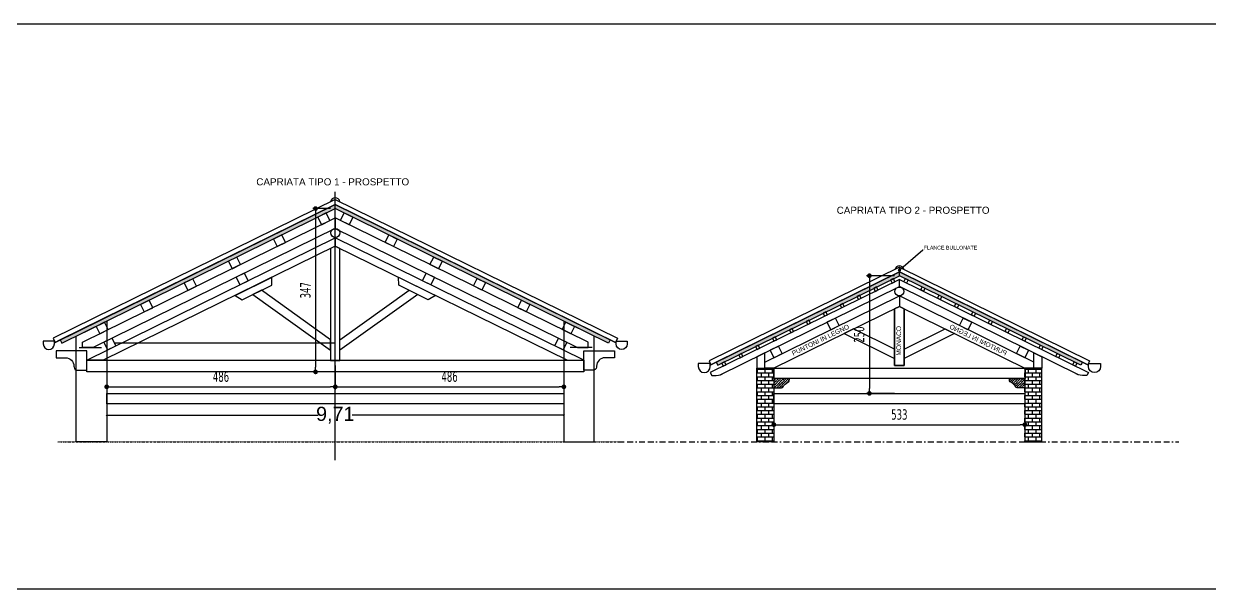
# Model space of a CAD drawing. Header units: millimetres. Extents: x 1607 to 8094, y 411 to 16262.
# Drawn here: x 3256 to 5776, y 15060 to 16262 of the extents above; entities that cross this region are included whole.
import ezdxf
from ezdxf import colors
from ezdxf.entities.mleader import LeaderData, LeaderLine
from ezdxf.math import Vec2, Vec3

# ---------------------------------------------------------------- set-up
doc = ezdxf.new("R2010")
doc.units = ezdxf.units.MM
doc.linetypes.add('BORDO', pattern=[1.75, 0.5, -0.25, 0.5, -0.25, 0, -0.25])
doc.linetypes.add('BORDO2', pattern=[0.875, 0.25, -0.125, 0.25, -0.125, 0, -0.125])
for name, color, linetype in [('00_CARPENTERIA TETTO', 5, 'Continuous'), ('A_RETINO MATTONE', 253, 'Continuous'), ('B_ASSITI', 1, 'Continuous'), ('B_PANNELLI ONDULINE', 253, 'Continuous'), ('B_QUOTE_100', 1, 'Continuous'), ('B_TESTI', 1, 'Continuous'), ('B_TRAVI', 1, 'Continuous'), ('C_MENSOLE', 1, 'Continuous'), ('CAPRIATE_LEGNO', 1, 'Continuous'), ('METALLI', 254, 'Continuous'), ('MURATURE', 1, 'Continuous'), ('QUOTATURE', 1, 'Continuous'), ('TESTI', 1, 'Continuous')]:
    doc.layers.add(name, color=color, linetype=linetype)
doc.layers.add('A_RETINO LEGNO', color=7, linetype='Continuous', true_color=0x936e48)
doc.styles.add('PDF F2', font='arial.ttf')
doc.styles.add('QUOTE', font='verdana.ttf', dxfattribs={"width": 0.6})
doc.styles.get("Standard").update_dxf_attribs({"font": 'arial.ttf'})
doc.dimstyles.new('ARIAL', dxfattribs={"dimtxt": 7, "dimasz": 3, "dimexe": 0.18, "dimexo": 0.0625, "dimgap": 0.09, "dimtad": 0, "dimlfac": 0.01, "dimzin": 0, "dimtxsty": 'Standard', "dimblk": 'OBLIQUE', "dimcen": 0.09, "dimse1": 1, "dimse2": 1, "dimadec": 0, "dimazin": 0, "dimtfac": 1, "dimtofl": 0, "dimtmove": 0, "dimatfit": 3, "dimfxl": 1, "dimtolj": 1, "dimtzin": 0, "dimarcsym": 0})
doc.dimstyles.new('PUNTO100', dxfattribs={"dimtxt": 22, "dimasz": 10, "dimexe": 6, "dimexo": 10, "dimgap": 10, "dimtad": 1, "dimdec": 0, "dimdsep": 46, "dimtxsty": 'QUOTE', "dimblk1": 'DOT', "dimblk2": 'DOT', "dimsah": 1, "dimcen": 1, "dimdle": 20, "dimclrd": 256, "dimclre": 256, "dimclrt": 256, "dimaunit": 1, "dimadec": 0, "dimazin": 0, "dimtfac": 0.8, "dimtdec": 0, "dimtmove": 2, "dimatfit": 3, "dimldrblk": 'DOT', "dimfxl": 1, "dimtolj": 1, "dimarcsym": 0})
pattern_1 = [(154, (25519.6585, 31705.48), (-5.5898981, -0.05512938), [2.5, -2.5, 0, -2.5, 0, -2.5])]
pattern_2 = [(0, (6415.662, 15536.037), (0, 8), []), (90, (6415.662, 15536.037), (-8, 8), [8, -8])]
pattern_3 = [(154, (25091.536, 31587.7406), (-5.5898981, -0.05512938), [2.5, -2.5, 0, -2.5, 0, -2.5])]
pattern_4 = [(45, (6415.662, 15578.6634), (1.988738, 7.292039), [9.375, -1.875, 0, -1.875])]

# ---------------------------------------------------------------- blocks, each defined once
blk = doc.blocks.new('_OBLIQUE')
at = {"color": 0, "linetype": 'ByBlock'}
blk.add_line((-0.5, -0.5), (0.5, 0.5), dxfattribs=at)
blk = doc.blocks.new('*D570')
at = {"layer": 'B_QUOTE_100', "color": 0, "linetype": 'Continuous', "lineweight": -2, "transparency": 16777216}
for p, q in [((3432.5, 15430.3), (3882.1, 15430.3)), ((4404, 15430.3), (3954.4, 15430.3))]:
    blk.add_line(p, q, dxfattribs=at)
at = {"layer": 'Defpoints', "color": 0, "linetype": 'Continuous', "transparency": 16777216}
for p in [(3432.5, 15425.3), (4404, 15430.3), (4404, 15425.3)]:
    blk.add_point(p, dxfattribs=at)
at = {"layer": 'B_QUOTE_100', "color": 0, "linetype": 'Continuous', "lineweight": -2, "transparency": 16777216, "xscale": 3, "yscale": 3, "zscale": 3, "rotation": 180}
blk.add_blockref('_OBLIQUE', (3432.5, 15430.3), dxfattribs=at)
at = {"layer": 'B_QUOTE_100', "color": 0, "linetype": 'Continuous', "lineweight": -2, "transparency": 16777216, "xscale": 3, "yscale": 3, "zscale": 3}
blk.add_blockref('_OBLIQUE', (4404, 15430.3), dxfattribs=at)
at = {"layer": 'B_QUOTE_100', "color": 0, "linetype": 'Continuous', "transparency": 16777216, "insert": (3918.2, 15430.3), "char_height": 30, "attachment_point": 5}
blk.add_mtext('\\A1;9,71', dxfattribs=at)
blk = doc.blocks.new('_Dot')
at = {"color": 0, "linetype": 'ByBlock', "lineweight": -2}
blk.add_line((-0.5, 0), (-1, 0), dxfattribs=at)
at = {"color": 0, "linetype": 'ByBlock', "const_width": 0.5}
blk.add_lwpolyline([(-0.25, 0, 1), (0.25, 0, 1)], format="xyb", close=True, dxfattribs=at)
blk = doc.blocks.new('*D574')
at = {"layer": '00_CARPENTERIA TETTO', "lineweight": -2, "transparency": 16777216}
for p, q in [((3908.2, 15869.3), (3870.3, 15869.3)), ((3876.3, 15859.3), (3876.3, 15532.2)), ((3908.2, 15522.2), (3870.3, 15522.2))]:
    blk.add_line(p, q, dxfattribs=at)
at = {"layer": 'Defpoints', "color": 0, "transparency": 16777216}
for p in [(3918.2, 15869.3), (3876.3, 15522.2), (3918.2, 15522.2)]:
    blk.add_point(p, dxfattribs=at)
at = {"layer": '00_CARPENTERIA TETTO', "lineweight": -2, "transparency": 16777216, "xscale": 10, "yscale": 10, "zscale": 10}
for p, rotation in [((3876.3, 15869.3), 90), ((3876.3, 15522.2), 270)]:
    blk.add_blockref('_Dot', p, dxfattribs=dict(at, rotation=rotation))
at = {"layer": '00_CARPENTERIA TETTO', "transparency": 16777216, "insert": (3854.8, 15695.7), "char_height": 22, "attachment_point": 5, "rotation": 90, "style": 'QUOTE'}
blk.add_mtext('\\A1;347', dxfattribs=at)
blk = doc.blocks.new('*D575')
at = {"layer": '00_CARPENTERIA TETTO', "lineweight": -2, "transparency": 16777216}
for p, q in [((3918.2, 15536.1), (3918.2, 15484.5)), ((3432.5, 15512.2), (3432.5, 15484.5)), ((3442.5, 15490.5), (3908.2, 15490.5))]:
    blk.add_line(p, q, dxfattribs=at)
at = {"layer": 'Defpoints', "color": 0, "transparency": 16777216}
for p in [(3918.2, 15546.1), (3432.5, 15522.2), (3918.2, 15490.5)]:
    blk.add_point(p, dxfattribs=at)
at = {"layer": '00_CARPENTERIA TETTO', "lineweight": -2, "transparency": 16777216, "xscale": 10, "yscale": 10, "zscale": 10, "rotation": 180}
blk.add_blockref('_Dot', (3432.5, 15490.5), dxfattribs=at)
at = {"layer": '00_CARPENTERIA TETTO', "lineweight": -2, "transparency": 16777216, "xscale": 10, "yscale": 10, "zscale": 10}
blk.add_blockref('_Dot', (3918.2, 15490.5), dxfattribs=at)
at = {"layer": '00_CARPENTERIA TETTO', "transparency": 16777216, "insert": (3675.3, 15512), "char_height": 22, "attachment_point": 5, "style": 'QUOTE'}
blk.add_mtext('\\A1;486', dxfattribs=at)
blk = doc.blocks.new('*D576')
at = {"layer": '00_CARPENTERIA TETTO', "lineweight": -2, "transparency": 16777216}
for p, q in [((3918.2, 15536.1), (3918.2, 15484.5)), ((4404, 15512.2), (4404, 15484.5)), ((3928.2, 15490.5), (4394, 15490.5))]:
    blk.add_line(p, q, dxfattribs=at)
at = {"layer": 'Defpoints', "color": 0, "transparency": 16777216}
for p in [(3918.2, 15546.1), (4404, 15522.2), (4404, 15490.5)]:
    blk.add_point(p, dxfattribs=at)
at = {"layer": '00_CARPENTERIA TETTO', "lineweight": -2, "transparency": 16777216, "xscale": 10, "yscale": 10, "zscale": 10, "rotation": 180}
blk.add_blockref('_Dot', (3918.2, 15490.5), dxfattribs=at)
at = {"layer": '00_CARPENTERIA TETTO', "lineweight": -2, "transparency": 16777216, "xscale": 10, "yscale": 10, "zscale": 10}
blk.add_blockref('_Dot', (4404, 15490.5), dxfattribs=at)
at = {"layer": '00_CARPENTERIA TETTO', "transparency": 16777216, "insert": (4161.1, 15512), "char_height": 22, "attachment_point": 5, "style": 'QUOTE'}
blk.add_mtext('\\A1;486', dxfattribs=at)
blk = doc.blocks.new('_Origin')
at = {"color": 0, "linetype": 'ByBlock', "lineweight": -2}
blk.add_line((0, 0), (-1, 0), dxfattribs=at)
blk.add_circle((0, 0), 0.5, dxfattribs=at)
blk = doc.blocks.new('*D577')
at = {"layer": '00_CARPENTERIA TETTO', "lineweight": -2, "transparency": 16777216}
for p, q in [((5106.9, 15726.6), (5047.2, 15726.6)), ((5053.2, 15716.6), (5053.2, 15486.6)), ((5106.9, 15476.6), (5047.2, 15476.6))]:
    blk.add_line(p, q, dxfattribs=at)
at = {"layer": 'Defpoints', "color": 0, "transparency": 16777216}
for p in [(5116.9, 15726.6), (5053.2, 15476.6), (5116.9, 15476.6)]:
    blk.add_point(p, dxfattribs=at)
at = {"layer": '00_CARPENTERIA TETTO', "lineweight": -2, "transparency": 16777216, "xscale": 10, "yscale": 10, "zscale": 10}
for p, rotation in [((5053.2, 15726.6), 90), ((5053.2, 15476.6), 270)]:
    blk.add_blockref('_Dot', p, dxfattribs=dict(at, rotation=rotation))
at = {"layer": '00_CARPENTERIA TETTO', "transparency": 16777216, "insert": (5031.7, 15601.6), "char_height": 22, "attachment_point": 5, "rotation": 90, "style": 'QUOTE'}
blk.add_mtext('\\A1;250', dxfattribs=at)
blk = doc.blocks.new('*D579')
at = {"layer": '00_CARPENTERIA TETTO', "lineweight": -2, "transparency": 16777216}
for p, q in [((4850.2, 15405.2), (4850.2, 15404)), ((4860.2, 15410), (5373.6, 15410)), ((5383.6, 15405.2), (5383.6, 15404))]:
    blk.add_line(p, q, dxfattribs=at)
at = {"layer": 'Defpoints', "color": 0, "transparency": 16777216}
for p in [(4850.2, 15415.2), (5383.6, 15415.2), (5383.6, 15410)]:
    blk.add_point(p, dxfattribs=at)
at = {"layer": '00_CARPENTERIA TETTO', "lineweight": -2, "transparency": 16777216, "xscale": 10, "yscale": 10, "zscale": 10, "rotation": 180}
blk.add_blockref('_Dot', (4850.2, 15410), dxfattribs=at)
at = {"layer": '00_CARPENTERIA TETTO', "lineweight": -2, "transparency": 16777216, "xscale": 10, "yscale": 10, "zscale": 10}
blk.add_blockref('_Dot', (5383.6, 15410), dxfattribs=at)
at = {"layer": '00_CARPENTERIA TETTO', "transparency": 16777216, "insert": (5116.9, 15431.5), "char_height": 22, "attachment_point": 5, "style": 'QUOTE'}
blk.add_mtext('\\A1;533', dxfattribs=at)

msp = doc.modelspace()

# ---------------------------------------------------------------- hatches: boundary and pattern name
at = {"layer": 'A_RETINO LEGNO', "linetype": 'Continuous'}
h = msp.add_hatch(dxfattribs=at)
h.set_pattern_fill('ANSI36', color=256, scale=30)
h.set_pattern_definition(pattern_4)
edge = h.paths.add_edge_path()
edge.add_line((4850.246, 15488.556), (4866.762, 15488.556))
edge.add_arc((4866.294, 15492.735), 4.205, 276.392289, 328.408412)
edge.add_arc((4891.047, 15478.989), 24.113, 117.944999, 151.399089, ccw=False)
edge.add_arc((4878.685, 15504.81), 4.642, 283.22012, 401.726036)
edge.add_line((4882.15, 15507.9), (4850.246, 15507.9))
edge.add_line((4850.246, 15507.9), (4850.246, 15488.556))
h = msp.add_hatch(dxfattribs=at)
h.set_pattern_fill('ANSI36', color=256, scale=30)
h.set_pattern_definition(pattern_4)
edge = h.paths.add_edge_path()
edge.add_line((5383.629, 15488.556), (5367.113, 15488.556))
edge.add_arc((5367.581, 15492.735), 4.205, 211.591588, 263.607711, ccw=False)
edge.add_arc((5342.828, 15478.989), 24.113, 28.600911, 62.055001)
edge.add_arc((5355.19, 15504.81), 4.642, 138.273964, 256.77988, ccw=False)
edge.add_line((5351.725, 15507.9), (5383.629, 15507.9))
edge.add_line((5383.629, 15507.9), (5383.629, 15488.556))
at = {"layer": 'A_RETINO MATTONE', "linetype": 'Continuous'}
h = msp.add_hatch(dxfattribs=at)
h.set_pattern_fill('AR-B816', color=256)
h.set_pattern_definition(pattern_2)
h.paths.add_polyline_path([(4813.834, 15373.835), (4813.834, 15529.9), (4850.246, 15529.9), (4850.246, 15373.835)])
h = msp.add_hatch(dxfattribs=at)
h.set_pattern_fill('AR-B816', color=256)
h.set_pattern_definition(pattern_2)
h.paths.add_polyline_path([(5420.042, 15373.835), (5420.042, 15529.9), (5383.629, 15529.9), (5383.629, 15373.835)])
at = {"layer": 'B_PANNELLI ONDULINE', "linetype": 'Continuous'}
h = msp.add_hatch(dxfattribs=at)
h.set_pattern_fill('MUDST', color=256, scale=10, angle=154)
h.set_pattern_definition(pattern_1)
h.paths.add_polyline_path([(3333.913, 15590.312), (3337.445, 15583.145), (3918.221, 15869.318), (3918.221, 15877.555)])
h = msp.add_hatch(dxfattribs=at)
h.set_pattern_fill('MUDST', color=256, scale=10, angle=154)
h.set_pattern_definition(pattern_1)
h.paths.add_polyline_path([(4502.529, 15590.312), (4498.997, 15583.145), (3918.221, 15869.318), (3918.221, 15877.555)])
h = msp.add_hatch(dxfattribs=at)
h.set_pattern_fill('MUDST', color=256, scale=10, angle=154)
h.set_pattern_definition(pattern_3)
h.paths.add_polyline_path([(4727.816, 15542.87), (4730.988, 15536.433), (5116.938, 15726.606), (5116.938, 15734.606)])
h = msp.add_hatch(dxfattribs=at)
h.set_pattern_fill('MUDST', color=256, scale=10, angle=154)
h.set_pattern_definition(pattern_3)
h.paths.add_polyline_path([(5506.059, 15542.87), (5502.887, 15536.433), (5116.938, 15726.606), (5116.938, 15734.606)])

# ---------------------------------------------------------------- linework, layer by layer
at = {"layer": '00_CARPENTERIA TETTO'}
for points in [[(3390.15, 15547.158), (3390.15, 15567.158), (3325.15, 15567.158), (3325.15, 15552.158), (3345.15, 15552.158, -0.41421356), (3362.828, 15534.48, 0.26794919), (3367.748, 15525.958), (3390.15, 15525.958)], [(4446.275, 15547.158), (4446.275, 15567.158), (4511.275, 15567.158), (4511.275, 15552.158), (4491.275, 15552.158, 0.41421356), (4473.597, 15534.48, -0.26794919), (4468.677, 15525.958), (4446.275, 15525.958)]]:
    msp.add_lwpolyline(points, format="xyb", close=True, dxfattribs=at)
for points in [[(4831.333, 15529.9), (4831.333, 15562.877), (4813.834, 15554.254), (4813.834, 15529.9), (4831.333, 15529.9)], [(5402.542, 15529.9), (5402.542, 15562.877), (5420.042, 15554.254), (5420.042, 15529.9), (5402.542, 15529.9)]]:
    msp.add_lwpolyline(points, close=True, dxfattribs=at)
at = {"layer": 'B_ASSITI', "linetype": 'Continuous'}
for points in [[(5062.574, 15699.819), (5065.746, 15693.382), (5071.52, 15696.227), (5068.348, 15702.664)], [(5098.455, 15717.499), (5101.626, 15711.062), (5107.401, 15713.907), (5104.229, 15720.344)], [(5135.421, 15717.499), (5132.249, 15711.062), (5126.475, 15713.907), (5129.646, 15720.344)], [(5171.301, 15699.819), (5168.129, 15693.382), (5162.355, 15696.227), (5165.527, 15702.664)], [(5026.693, 15682.139), (5029.865, 15675.702), (5035.639, 15678.547), (5032.467, 15684.984)], [(5207.182, 15682.139), (5204.01, 15675.702), (5198.236, 15678.547), (5201.408, 15684.984)], [(4954.932, 15646.779), (4958.104, 15640.342), (4963.878, 15643.187), (4960.706, 15649.624)], [(4990.813, 15664.459), (4993.984, 15658.022), (4999.759, 15660.867), (4996.587, 15667.304)], [(5243.063, 15664.459), (5239.891, 15658.022), (5234.117, 15660.867), (5237.288, 15667.304)], [(5278.943, 15646.779), (5275.771, 15640.342), (5269.997, 15643.187), (5273.169, 15649.624)], [(4919.051, 15629.099), (4922.223, 15622.662), (4927.997, 15625.507), (4924.825, 15631.944)], [(5314.824, 15629.099), (5311.652, 15622.662), (5305.878, 15625.507), (5309.05, 15631.944)], [(4847.29, 15593.74), (4850.462, 15587.302), (4856.236, 15590.148), (4853.064, 15596.585)], [(4883.171, 15611.419), (4886.342, 15604.982), (4892.117, 15607.827), (4888.945, 15614.265)], [(5350.705, 15611.419), (5347.533, 15604.982), (5341.759, 15607.827), (5344.93, 15614.265)], [(5386.585, 15593.74), (5383.413, 15587.302), (5377.639, 15590.148), (5380.811, 15596.585)], [(4811.409, 15576.06), (4814.581, 15569.623), (4820.355, 15572.468), (4817.183, 15578.905)], [(5422.466, 15576.06), (5419.294, 15569.623), (5413.52, 15572.468), (5416.692, 15578.905)], [(4775.529, 15558.38), (4778.7, 15551.943), (4784.475, 15554.788), (4781.303, 15561.225)], [(5458.347, 15558.38), (5455.175, 15551.943), (5449.401, 15554.788), (5452.572, 15561.225)], [(4739.648, 15540.7), (4742.82, 15534.263), (4748.594, 15537.108), (4745.422, 15543.545)], [(5494.227, 15540.7), (5491.055, 15534.263), (5485.281, 15537.108), (5488.453, 15543.545)]]:
    msp.add_lwpolyline(points, close=True, dxfattribs=at)
at = {"layer": 'B_PANNELLI ONDULINE', "linetype": 'Continuous'}
msp.add_lwpolyline([(3918.221, 15334.437), (3918.221, 15904.521)], dxfattribs=at)
for points in [[(3918.221, 15888.698), (3318.527, 15593.906), (3322.953, 15584.924), (3918.221, 15877.555)], [(3333.913, 15590.312), (3337.445, 15583.145), (3918.221, 15869.318), (3918.221, 15877.555)], [(3918.221, 15888.698), (4517.915, 15593.906), (4513.489, 15584.924), (3918.221, 15877.555)], [(4502.529, 15590.312), (4498.997, 15583.145), (3918.221, 15869.318), (3918.221, 15877.555)], [(5116.938, 15744.606), (4712.601, 15545.373), (4716.566, 15537.326), (5116.938, 15734.606)], [(4727.816, 15542.87), (4730.988, 15536.433), (5116.938, 15726.606), (5116.938, 15734.606)], [(5116.938, 15744.606), (5521.274, 15545.373), (5517.31, 15537.326), (5116.938, 15734.606)], [(5506.059, 15542.87), (5502.887, 15536.433), (5116.938, 15726.606), (5116.938, 15734.606)]]:
    msp.add_lwpolyline(points, close=True, dxfattribs=at)
for centre, start, end in [((3918.221, 15881.987), 12.544873, 167.455127), ((5116.938, 15737.056), 15.152124, 164.847876), ((5116.938, 15737.056), 15.152124, 164.847876), ((5116.938, 15737.056), 15.152124, 164.847876), ((5116.938, 15737.056), 15.152124, 164.847876), ((5116.938, 15737.056), 15.152124, 164.847876), ((5116.938, 15737.056), 15.152124, 164.847876), ((5116.938, 15737.056), 15.152124, 164.847876), ((5116.938, 15737.056), 15.152124, 164.847876)]:
    msp.add_arc(centre, 10.245, start, end, dxfattribs=at)
at = {"layer": 'B_QUOTE_100'}
msp.add_lwpolyline([(2952.228, 16262.062), (5988.6, 16262.062), (5988.6, 15060.252), (2952.228, 15060.252)], close=True, dxfattribs=at)
at = {"layer": 'B_TRAVI', "linetype": 'Continuous'}
for points in [[(3889.047, 15834.934), (3906.987, 15843.774), (3899.057, 15859.867), (3881.117, 15851.027)], [(3947.395, 15834.934), (3929.455, 15843.774), (3937.385, 15859.867), (3955.325, 15851.027)], [(3794.515, 15788.465), (3812.455, 15797.305), (3804.566, 15813.315), (3786.626, 15804.475)], [(4041.927, 15788.465), (4023.987, 15797.305), (4031.876, 15813.315), (4049.816, 15804.475)], [(3699.016, 15741.52), (3716.956, 15750.36), (3709.111, 15766.281), (3691.171, 15757.441)], [(4137.426, 15741.52), (4119.486, 15750.36), (4127.331, 15766.281), (4145.271, 15757.441)], [(3715.206, 15707.201), (3733.155, 15716.023), (3725.221, 15732.124), (3707.272, 15723.302)], [(4121.236, 15707.201), (4103.287, 15716.023), (4111.221, 15732.124), (4129.17, 15723.302)], [(3605.237, 15695.421), (3623.177, 15704.261), (3615.376, 15720.093), (3597.435, 15711.253)], [(4229.858, 15696.194), (4211.918, 15705.034), (4219.676, 15720.778), (4237.616, 15711.939)], [(3512.226, 15649.7), (3530.166, 15658.54), (3522.408, 15674.284), (3504.468, 15665.444)], [(4324.216, 15649.7), (4306.276, 15658.54), (4314.034, 15674.284), (4331.974, 15665.444)], [(3417.824, 15603.295), (3435.764, 15612.135), (3428.05, 15627.79), (3410.11, 15618.95)], [(4418.618, 15603.295), (4400.678, 15612.135), (4408.392, 15627.79), (4426.332, 15618.95)], [(4971.074, 15611.733), (4989.015, 15620.573), (4981.085, 15636.666), (4963.145, 15627.826)], [(5262.801, 15611.733), (5244.861, 15620.573), (5252.79, 15636.666), (5270.73, 15627.826)], [(3434.028, 15568.987), (3451.976, 15577.81), (3444.043, 15593.911), (3426.094, 15585.088)], [(4850.246, 15552.196), (4868.186, 15561.036), (4860.257, 15577.129), (4842.316, 15568.289)], [(5383.629, 15552.196), (5365.689, 15561.036), (5373.618, 15577.129), (5391.559, 15568.289)], [(5384.274, 15507.9), (4850.246, 15507.9), (4850.246, 15529.9), (5384.274, 15529.9)], [(4403.957, 15454.606), (3432.485, 15454.606), (3432.485, 15476.606), (4403.957, 15476.606)], [(5383.629, 15454.606), (4850.246, 15454.606), (4850.246, 15476.606), (5383.629, 15476.606)]]:
    msp.add_lwpolyline(points, close=True, dxfattribs=at)
for centre in [(3918.221, 15817.515), (3918.221, 15817.515), (3918.221, 15817.515), (3918.221, 15817.515), (3918.221, 15817.515), (3918.221, 15817.515), (3918.221, 15817.515), (3918.221, 15817.515), (5116.938, 15693.085), (5116.938, 15693.085), (5116.938, 15693.085), (5116.938, 15693.085), (5116.938, 15693.085), (5116.938, 15693.085), (5116.938, 15693.085), (5116.938, 15693.085)]:
    msp.add_circle(centre, 9.479, dxfattribs=at)
at = {"layer": 'C_MENSOLE', "linetype": 'Continuous'}
for points in [[(4850.246, 15488.556), (4866.762, 15488.556, 0.23094229), (4869.876, 15490.532, -0.14701668), (4879.747, 15500.291, 0.56869051), (4882.15, 15507.9), (4850.246, 15507.9)], [(5383.629, 15488.556), (5367.113, 15488.556, -0.23094229), (5363.999, 15490.532, 0.14701668), (5354.128, 15500.291, -0.56869051), (5351.725, 15507.9), (5383.629, 15507.9)]]:
    msp.add_lwpolyline(points, format="xyb", close=True, dxfattribs=at)
at = {"layer": 'CAPRIATE_LEGNO', "linetype": 'Continuous'}
for points in [[(3918.221, 15826.994), (3403.704, 15574.082), (3380.958, 15574.082), (3380.958, 15585.187), (3918.221, 15849.29)], [(3918.221, 15826.994), (4432.738, 15574.082), (4455.484, 15574.082), (4455.484, 15585.187), (3918.221, 15849.29)], [(3918.221, 15789.433), (3424.81, 15546.897), (3390.15, 15546.897), (3390.15, 15547.419), (3918.221, 15806.993)], [(3918.221, 15789.433), (4411.632, 15546.897), (4446.292, 15546.897), (4446.292, 15547.419), (3918.221, 15806.993)], [(3908.221, 15784.506), (3908.212, 15546.133), (3928.212, 15546.133), (3928.221, 15784.506), (3918.221, 15789.433), (3908.221, 15784.506)], [(3705.345, 15684.794), (3720.548, 15675.553), (3783.477, 15706.485), (3783.567, 15723.244)], [(4131.097, 15684.794), (4115.894, 15675.553), (4052.965, 15706.485), (4052.876, 15723.244)], [(3743.115, 15686.645), (3908.213, 15568.072), (3908.221, 15590.228), (3761.434, 15695.65)], [(4093.327, 15686.645), (3928.229, 15568.072), (3928.221, 15590.228), (4075.009, 15695.65)], [(5116.938, 15661.31), (4850.246, 15529.9), (4831.333, 15529.9), (4831.333, 15542.877), (5116.938, 15683.606)], [(5116.938, 15661.31), (5383.629, 15529.9), (5402.542, 15529.9), (5402.542, 15542.877), (5116.938, 15683.606)], [(5106.938, 15656.382), (5106.938, 15535.825), (5126.938, 15535.825), (5126.938, 15656.382), (5116.938, 15661.31), (5106.938, 15656.382)], [(5126.938, 15656.382), (5126.938, 15535.825), (5106.938, 15535.825), (5106.938, 15656.382), (5116.938, 15661.31), (5126.938, 15656.382)], [(5126.938, 15656.382), (5126.938, 15535.825), (5106.938, 15535.825), (5106.938, 15656.382), (5116.938, 15661.31), (5126.938, 15656.382)], [(5106.938, 15656.382), (5106.938, 15535.825), (5126.938, 15535.825), (5126.938, 15656.382), (5116.938, 15661.31), (5106.938, 15656.382)], [(4999.827, 15603.605), (5106.938, 15550.721), (5106.938, 15570.364), (5019.739, 15613.416)], [(5234.048, 15603.605), (5126.938, 15550.721), (5126.938, 15570.364), (5214.136, 15613.416)], [(4402.414, 15568.987), (4384.466, 15577.81), (4392.399, 15593.911), (4410.348, 15585.088)], [(4446.292, 15546.897), (4446.292, 15522.158), (3390.15, 15522.158), (3390.15, 15546.897)]]:
    msp.add_lwpolyline(points, close=True, dxfattribs=at)
for points in [[(3705.345, 15684.794), (3784.389, 15723.648)], [(4736.057, 15515.931), (5116.938, 15703.606), (5116.938, 15718.606), (4715.225, 15520.666), (4718.199, 15514.631)], [(5497.818, 15515.931), (5116.938, 15703.606), (5116.938, 15718.606), (5518.65, 15520.666), (5515.677, 15514.631)]]:
    msp.add_lwpolyline(points, dxfattribs=at)
for points in [[(4715.225, 15520.666), (4718.199, 15514.631), (4723.199, 15514.631, 0.18046687), (4741.035, 15518.384, 0.11132008)], [(5518.65, 15520.666), (5515.677, 15514.631), (5510.677, 15514.631, -0.18046687), (5492.84, 15518.384, -0.11132008)]]:
    msp.add_lwpolyline(points, format="xyb", dxfattribs=at)
at = {"layer": 'METALLI', "linetype": 'Continuous'}
for points in [[(3321.244, 15587.236), (3297.793, 15587.236), (3297.793, 15581.515, 1), (3321.244, 15581.515)], [(4515.198, 15587.236), (4538.649, 15587.236), (4538.649, 15581.515, -1), (4515.198, 15581.515)], [(4715.146, 15539.794), (4689.55, 15539.794), (4689.55, 15533.549, 1), (4715.146, 15533.549)], [(5518.729, 15539.794), (5544.325, 15539.794), (5544.325, 15533.549, -1), (5518.729, 15533.549)]]:
    msp.add_lwpolyline(points, format="xyb", close=True, dxfattribs=at)
for points in [[(3333.913, 15590.312), (3321.244, 15584.069)], [(3373.751, 15574.241), (3421.141, 15574.241)], [(3448.861, 15584.132), (3918.221, 15584.132)], [(4464.094, 15574.082), (4417.648, 15574.082)], [(4502.529, 15590.312), (4515.198, 15584.069)], [(4727.816, 15542.87), (4715.146, 15536.627)], [(5506.059, 15542.87), (5518.729, 15536.627)]]:
    msp.add_lwpolyline(points, dxfattribs=at)
at = {"layer": 'MURATURE', "linetype": 'Continuous'}
for points in [[(3367.748, 15373.835), (3367.748, 15598.077), (3432.485, 15629.976), (3432.485, 15373.835)], [(4468.695, 15373.835), (4468.695, 15598.077), (4403.957, 15629.976), (4403.957, 15373.835)], [(4813.834, 15373.835), (4813.834, 15529.9), (4850.246, 15529.9), (4850.246, 15373.835)], [(5420.042, 15373.835), (5420.042, 15529.9), (5383.629, 15529.9), (5383.629, 15373.835)]]:
    msp.add_lwpolyline(points, close=True, dxfattribs=at)
at = {"layer": 'QUOTATURE', "linetype": 'BORDO'}
msp.add_lwpolyline([(3328.961, 15373.835), (4519.831, 15373.835)], dxfattribs=at)
at = {"layer": 'QUOTATURE', "linetype": 'BORDO2', "ltscale": 50}
msp.add_lwpolyline([(4519.831, 15373.835), (5710.7, 15373.835)], dxfattribs=at)

# ---------------------------------------------------------------- texts
at = {"layer": 'TESTI'}
for s, p in [('CAPRIATA TIPO 1 - PROSPETTO', (3750.407, 15918.598)), ('CAPRIATA TIPO 2 - PROSPETTO', (4983.749, 15858.186))]:
    msp.add_text(s, height=15, dxfattribs=at).set_placement(p)
for s, rotation, p in [('PUNTONI IN LEGNO', 26, (4891.492, 15556.431)), ('MONACO', 90, (5120.644, 15556.8))]:
    msp.add_text(s, height=10, rotation=rotation, dxfattribs=at).set_placement(p)
at = {"layer": 'TESTI', "text_generation_flag": 2}
msp.add_text('PUNTONI IN LEGNO', height=10, rotation=334, dxfattribs=at).set_placement((5342.383, 15556.431))

# ---------------------------------------------------------------- dimensions: what is measured, and where the dimension line sits
at = {"layer": '00_CARPENTERIA TETTO'}
for base, p1, p2, picture, middle in [((3876.269, 15522.158), (3918.221, 15869.318), (3918.221, 15522.158), '*D574', (3854.811, 15695.738)), ((5053.179, 15476.606), (5116.938, 15726.606), (5116.938, 15476.606), '*D577', (5031.721, 15601.606))]:
    dim = msp.add_linear_dim(base=base, p1=p1, p2=p2, angle=90, dimstyle='PUNTO100', dxfattribs=at)
    dim.commit()
    dim.dimension.update_dxf_attribs({"geometry": picture, "text_midpoint": middle})
for base, p1, p2, picture, middle in [((3918.212, 15490.496), (3432.485, 15522.158), (3918.212, 15546.133), '*D575', (3675.349, 15511.998)), ((4403.957, 15490.496), (3918.212, 15546.133), (4403.957, 15522.158), '*D576', (4161.085, 15511.998)), ((5383.629, 15410.001), (4850.246, 15415.244), (5383.629, 15415.244), '*D579', (5116.938, 15431.459))]:
    dim = msp.add_linear_dim(base=base, p1=p1, p2=p2, dimstyle='PUNTO100', dxfattribs=at)
    dim.commit()
    dim.dimension.update_dxf_attribs({"geometry": picture, "text_midpoint": middle})
at = {"layer": 'B_QUOTE_100', "linetype": 'Continuous'}
dim = msp.add_linear_dim(base=(4403.957, 15430.349), p1=(3432.485, 15425.256), p2=(4403.957, 15425.256), dimstyle='ARIAL', override={"dimtxt": 30}, dxfattribs=at)
dim.commit()
dim.dimension.update_dxf_attribs({"geometry": '*D570', "text_midpoint": (3918.221, 15430.349)})

# ---------------------------------------------------------------- leaders
at = {"layer": 'B_TESTI', "linetype": 'Continuous'}
ml = msp.add_multileader_mtext('Standard', dxfattribs=at)
ml.set_content('FLANCE BULLONATE', color=256, style='PDF F2')
ml.set_leader_properties()
ml.set_arrow_properties(name='ORIGIN')
ml.build(insert=Vec2(0, 0))
ml.multileader.update_dxf_attribs({"has_text_frame": 1, "text_left_attachment_type": 4, "text_right_attachment_type": 5, "dogleg_length": 0.36})
ctx = ml.context
ctx.base_point, ctx.char_height, ctx.landing_gap_size, ctx.plane_origin = Vec3(5167.253, 15781.891), 8, 1.5, Vec3(5116.938, 15749.728)
ctx.left_attachment, ctx.right_attachment = 4, 5
notes = []
notes.append((ctx, [(0, (1, 1, 0), (5166.893, 15781.891), (1, 0), 0.36, [(0, [(5116.938, 15738.555)], 0, [])])]))
ctx.mtext.insert = Vec3(5168.753, 15790.169)
for ctx, leaders in notes:
    for number, flags, end, landing, length, lines in leaders:
        leader = LeaderData()
        leader.index, (leader.has_last_leader_line, leader.has_dogleg_vector, leader.attachment_direction) = number, flags
        leader.last_leader_point, leader.dogleg_vector, leader.dogleg_length = Vec3(end), Vec3(landing), length
        for number, points, colour, breaks in lines:
            line = LeaderLine()
            line.index, line.vertices, line.color, line.breaks = number, Vec3.list(points), colors.encode_raw_color(colour), breaks
            leader.lines.append(line)
        ctx.leaders.append(leader)

doc.saveas('drawing.dxf')
